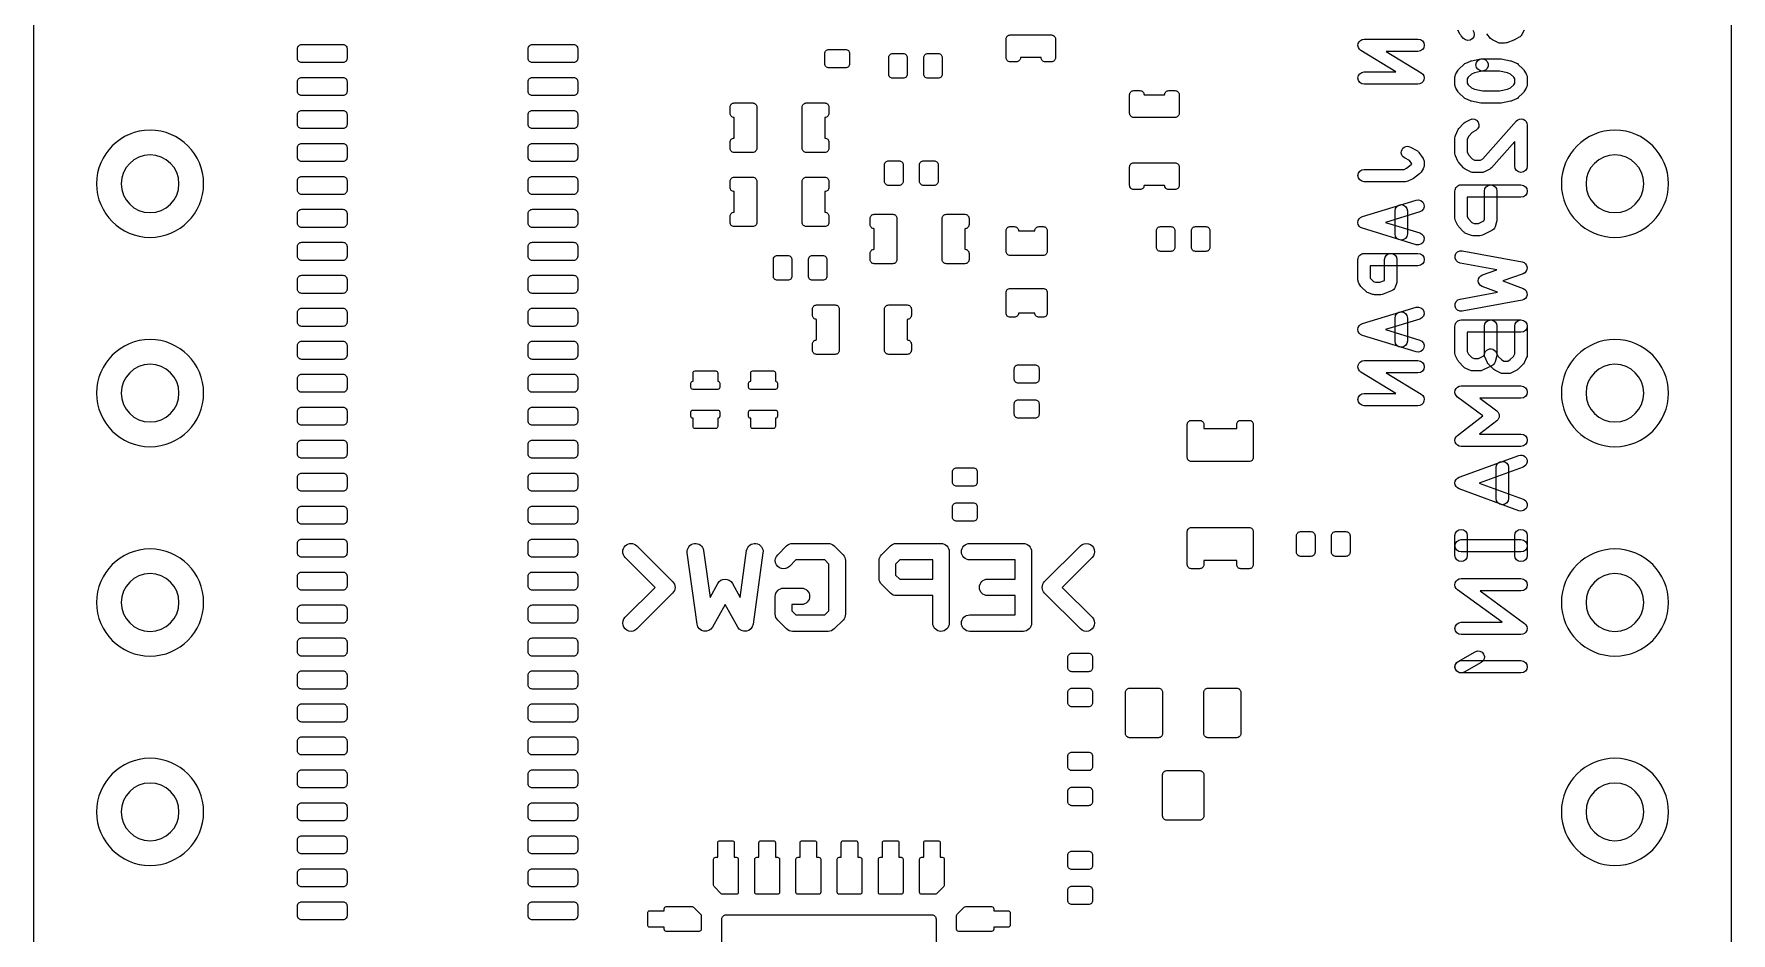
# Model space of a CAD drawing. Extents: x 0 to 20.6, y 0 to 50.
# Drawn here: x 0 to 20.6, y 11.23 to 22.14 of the extents above; entities that cross this region are included whole.
import ezdxf

# ---------------------------------------------------------------- set-up
doc = ezdxf.new("R2010")
doc.units = 0
for name, color, linetype in [('HOLE_1_6', 7, 'CONTINUOUS'), ('NC_Resist-B', 111, 'CONTINUOUS'), ('NC_Symbol-B', 140, 'CONTINUOUS'), ('OUTLINE', 7, 'CONTINUOUS')]:
    doc.layers.add(name, color=color, linetype=linetype)

msp = doc.modelspace()

# ---------------------------------------------------------------- linework, layer by layer
at = {"layer": 'HOLE_1_6'}
for points in [[(1.76, 20.32, 1), (1.06, 20.32, 1), (1.76, 20.32)], [(19.54, 20.32, 1), (18.84, 20.32, 1), (19.54, 20.32)], [(1.76, 17.78, 1), (1.06, 17.78, 1), (1.76, 17.78)], [(19.54, 17.78, 1), (18.84, 17.78, 1), (19.54, 17.78)], [(1.76, 15.24, 1), (1.06, 15.24, 1), (1.76, 15.24)], [(19.54, 15.24, 1), (18.84, 15.24, 1), (19.54, 15.24)], [(1.76, 12.7, 1), (1.06, 12.7, 1), (1.76, 12.7)], [(19.54, 12.7, 1), (18.84, 12.7, 1), (19.54, 12.7)]]:
    msp.add_lwpolyline(points, format="xyb", close=True, dxfattribs=at)
at = {"layer": 'NC_Resist-B'}
for points in [[(12.275, 21.8, -0.414214), (12.225, 21.85), (12.225, 21.85), (11.975, 21.85), (11.975, 21.85, -0.414214), (11.925, 21.8), (11.85, 21.8, -0.414214), (11.8, 21.85), (11.8, 22.075, -0.414214), (11.85, 22.125), (12.35, 22.125, -0.414214), (12.4, 22.075), (12.4, 21.85, -0.414214), (12.35, 21.8)], [(3.75, 22.01, -0.414214), (3.8, 21.96), (3.8, 21.84, -0.414214), (3.75, 21.79), (3.25, 21.79, -0.414214), (3.2, 21.84), (3.2, 21.96, -0.414214), (3.25, 22.01)], [(6.55, 22.01, -0.414214), (6.6, 21.96), (6.6, 21.84, -0.414214), (6.55, 21.79), (6.05, 21.79, -0.414214), (6, 21.84), (6, 21.96, -0.414214), (6.05, 22.01)], [(9.85, 21.95, -0.414214), (9.9, 21.9), (9.9, 21.775, -0.414214), (9.85, 21.725), (9.65, 21.725, -0.414214), (9.6, 21.775), (9.6, 21.9, -0.414214), (9.65, 21.95)], [(10.6, 21.65, -0.414214), (10.55, 21.6), (10.425, 21.6, -0.414214), (10.375, 21.65), (10.375, 21.85, -0.414214), (10.425, 21.9), (10.55, 21.9, -0.414214), (10.6, 21.85)], [(10.8, 21.85, -0.414214), (10.85, 21.9), (10.975, 21.9, -0.414214), (11.025, 21.85), (11.025, 21.65, -0.414214), (10.975, 21.6), (10.85, 21.6, -0.414214), (10.8, 21.65)], [(3.75, 21.61, -0.414214), (3.8, 21.56), (3.8, 21.44, -0.414214), (3.75, 21.39), (3.25, 21.39, -0.414214), (3.2, 21.44), (3.2, 21.56, -0.414214), (3.25, 21.61)], [(6.55, 21.61, -0.414214), (6.6, 21.56), (6.6, 21.44, -0.414214), (6.55, 21.39), (6.05, 21.39, -0.414214), (6, 21.44), (6, 21.56, -0.414214), (6.05, 21.61)], [(13.425, 21.45, -0.414214), (13.475, 21.4), (13.475, 21.4), (13.725, 21.4), (13.725, 21.4, -0.414214), (13.775, 21.45), (13.85, 21.45, -0.414214), (13.9, 21.4), (13.9, 21.175, -0.414214), (13.85, 21.125), (13.35, 21.125, -0.414214), (13.3, 21.175), (13.3, 21.4, -0.414214), (13.35, 21.45)], [(8.45, 20.825, -0.414214), (8.5, 20.875), (8.5, 20.875), (8.5, 21.125), (8.5, 21.125, -0.414214), (8.45, 21.175), (8.45, 21.25, -0.414214), (8.5, 21.3), (8.725, 21.3, -0.414214), (8.775, 21.25), (8.775, 20.75, -0.414214), (8.725, 20.7), (8.5, 20.7, -0.414214), (8.45, 20.75)], [(9.65, 21.175, -0.414214), (9.6, 21.125), (9.6, 21.125), (9.6, 20.875), (9.6, 20.875, -0.414214), (9.65, 20.825), (9.65, 20.75, -0.414214), (9.6, 20.7), (9.375, 20.7, -0.414214), (9.325, 20.75), (9.325, 21.25, -0.414214), (9.375, 21.3), (9.6, 21.3, -0.414214), (9.65, 21.25)], [(3.75, 21.21, -0.414214), (3.8, 21.16), (3.8, 21.04, -0.414214), (3.75, 20.99), (3.25, 20.99, -0.414214), (3.2, 21.04), (3.2, 21.16, -0.414214), (3.25, 21.21)], [(6.55, 21.21, -0.414214), (6.6, 21.16), (6.6, 21.04, -0.414214), (6.55, 20.99), (6.05, 20.99, -0.414214), (6, 21.04), (6, 21.16, -0.414214), (6.05, 21.21)], [(1.41, 19.67, 1), (1.41, 20.97, 1), (1.41, 19.67)], [(3.75, 20.81, -0.414214), (3.8, 20.76), (3.8, 20.64, -0.414214), (3.75, 20.59), (3.25, 20.59, -0.414214), (3.2, 20.64), (3.2, 20.76, -0.414214), (3.25, 20.81)], [(6.55, 20.81, -0.414214), (6.6, 20.76), (6.6, 20.64, -0.414214), (6.55, 20.59), (6.05, 20.59, -0.414214), (6, 20.64), (6, 20.76, -0.414214), (6.05, 20.81)], [(19.19, 19.67, 1), (19.19, 20.97, 1), (19.19, 19.67)], [(3.75, 20.41, -0.414214), (3.8, 20.36), (3.8, 20.24, -0.414214), (3.75, 20.19), (3.25, 20.19, -0.414214), (3.2, 20.24), (3.2, 20.36, -0.414214), (3.25, 20.41)], [(6.55, 20.41, -0.414214), (6.6, 20.36), (6.6, 20.24, -0.414214), (6.55, 20.19), (6.05, 20.19, -0.414214), (6, 20.24), (6, 20.36, -0.414214), (6.05, 20.41)], [(8.45, 19.925, -0.414214), (8.5, 19.975), (8.5, 19.975), (8.5, 20.225), (8.5, 20.225, -0.414214), (8.45, 20.275), (8.45, 20.35, -0.414214), (8.5, 20.4), (8.725, 20.4, -0.414214), (8.775, 20.35), (8.775, 19.85, -0.414214), (8.725, 19.8), (8.5, 19.8, -0.414214), (8.45, 19.85)], [(9.65, 20.275, -0.414214), (9.6, 20.225), (9.6, 20.225), (9.6, 19.975), (9.6, 19.975, -0.414214), (9.65, 19.925), (9.65, 19.85, -0.414214), (9.6, 19.8), (9.375, 19.8, -0.414214), (9.325, 19.85), (9.325, 20.35, -0.414214), (9.375, 20.4), (9.6, 20.4, -0.414214), (9.65, 20.35)], [(10.55, 20.35, -0.414214), (10.5, 20.3), (10.375, 20.3, -0.414214), (10.325, 20.35), (10.325, 20.55, -0.414214), (10.375, 20.6), (10.5, 20.6, -0.414214), (10.55, 20.55)], [(10.75, 20.55, -0.414214), (10.8, 20.6), (10.925, 20.6, -0.414214), (10.975, 20.55), (10.975, 20.35, -0.414214), (10.925, 20.3), (10.8, 20.3, -0.414214), (10.75, 20.35)], [(13.775, 20.25, -0.414214), (13.725, 20.3), (13.725, 20.3), (13.475, 20.3), (13.475, 20.3, -0.414214), (13.425, 20.25), (13.35, 20.25, -0.414214), (13.3, 20.3), (13.3, 20.525, -0.414214), (13.35, 20.575), (13.85, 20.575, -0.414214), (13.9, 20.525), (13.9, 20.3, -0.414214), (13.85, 20.25)], [(3.75, 20.01, -0.414214), (3.8, 19.96), (3.8, 19.84, -0.414214), (3.75, 19.79), (3.25, 19.79, -0.414214), (3.2, 19.84), (3.2, 19.96, -0.414214), (3.25, 20.01)], [(6.55, 20.01, -0.414214), (6.6, 19.96), (6.6, 19.84, -0.414214), (6.55, 19.79), (6.05, 19.79, -0.414214), (6, 19.84), (6, 19.96, -0.414214), (6.05, 20.01)], [(10.15, 19.475, -0.414214), (10.2, 19.525), (10.2, 19.525), (10.2, 19.775), (10.2, 19.775, -0.414214), (10.15, 19.825), (10.15, 19.9, -0.414214), (10.2, 19.95), (10.425, 19.95, -0.414214), (10.475, 19.9), (10.475, 19.4, -0.414214), (10.425, 19.35), (10.2, 19.35, -0.414214), (10.15, 19.4)], [(11.35, 19.825, -0.414214), (11.3, 19.775), (11.3, 19.775), (11.3, 19.525), (11.3, 19.525, -0.414214), (11.35, 19.475), (11.35, 19.4, -0.414214), (11.3, 19.35), (11.075, 19.35, -0.414214), (11.025, 19.4), (11.025, 19.9, -0.414214), (11.075, 19.95), (11.3, 19.95, -0.414214), (11.35, 19.9)], [(11.9, 19.8, -0.414214), (11.95, 19.75), (11.95, 19.75), (12.15, 19.75), (12.15, 19.75, -0.414214), (12.2, 19.8), (12.25, 19.8, -0.414214), (12.3, 19.75), (12.3, 19.5, -0.414214), (12.25, 19.45), (11.85, 19.45, -0.414214), (11.8, 19.5), (11.8, 19.75, -0.414214), (11.85, 19.8)], [(13.85, 19.55, -0.414214), (13.8, 19.5), (13.675, 19.5, -0.414214), (13.625, 19.55), (13.625, 19.75, -0.414214), (13.675, 19.8), (13.8, 19.8, -0.414214), (13.85, 19.75)], [(14.05, 19.75, -0.414214), (14.1, 19.8), (14.225, 19.8, -0.414214), (14.275, 19.75), (14.275, 19.55, -0.414214), (14.225, 19.5), (14.1, 19.5, -0.414214), (14.05, 19.55)], [(3.75, 19.61, -0.414214), (3.8, 19.56), (3.8, 19.44, -0.414214), (3.75, 19.39), (3.25, 19.39, -0.414214), (3.2, 19.44), (3.2, 19.56, -0.414214), (3.25, 19.61)], [(6.55, 19.61, -0.414214), (6.6, 19.56), (6.6, 19.44, -0.414214), (6.55, 19.39), (6.05, 19.39, -0.414214), (6, 19.44), (6, 19.56, -0.414214), (6.05, 19.61)], [(9.2, 19.2, -0.414214), (9.15, 19.15), (9.025, 19.15, -0.414214), (8.975, 19.2), (8.975, 19.4, -0.414214), (9.025, 19.45), (9.15, 19.45, -0.414214), (9.2, 19.4)], [(9.4, 19.4, -0.414214), (9.45, 19.45), (9.575, 19.45, -0.414214), (9.625, 19.4), (9.625, 19.2, -0.414214), (9.575, 19.15), (9.45, 19.15, -0.414214), (9.4, 19.2)], [(3.75, 19.21, -0.414214), (3.8, 19.16), (3.8, 19.04, -0.414214), (3.75, 18.99), (3.25, 18.99, -0.414214), (3.2, 19.04), (3.2, 19.16, -0.414214), (3.25, 19.21)], [(6.55, 19.21, -0.414214), (6.6, 19.16), (6.6, 19.04, -0.414214), (6.55, 18.99), (6.05, 18.99, -0.414214), (6, 19.04), (6, 19.16, -0.414214), (6.05, 19.21)], [(12.2, 18.7, -0.414214), (12.15, 18.75), (12.15, 18.75), (11.95, 18.75), (11.95, 18.75, -0.414214), (11.9, 18.7), (11.85, 18.7, -0.414214), (11.8, 18.75), (11.8, 19, -0.414214), (11.85, 19.05), (12.25, 19.05, -0.414214), (12.3, 19), (12.3, 18.75, -0.414214), (12.25, 18.7)], [(3.75, 18.81, -0.414214), (3.8, 18.76), (3.8, 18.64, -0.414214), (3.75, 18.59), (3.25, 18.59, -0.414214), (3.2, 18.64), (3.2, 18.76, -0.414214), (3.25, 18.81)], [(6.55, 18.81, -0.414214), (6.6, 18.76), (6.6, 18.64, -0.414214), (6.55, 18.59), (6.05, 18.59, -0.414214), (6, 18.64), (6, 18.76, -0.414214), (6.05, 18.81)], [(9.45, 18.375, -0.414214), (9.5, 18.425), (9.5, 18.425), (9.5, 18.675), (9.5, 18.675, -0.414214), (9.45, 18.725), (9.45, 18.8, -0.414214), (9.5, 18.85), (9.725, 18.85, -0.414214), (9.775, 18.8), (9.775, 18.3, -0.414214), (9.725, 18.25), (9.5, 18.25, -0.414214), (9.45, 18.3)], [(10.65, 18.725, -0.414214), (10.6, 18.675), (10.6, 18.675), (10.6, 18.425), (10.6, 18.425, -0.414214), (10.65, 18.375), (10.65, 18.3, -0.414214), (10.6, 18.25), (10.375, 18.25, -0.414214), (10.325, 18.3), (10.325, 18.8, -0.414214), (10.375, 18.85), (10.6, 18.85, -0.414214), (10.65, 18.8)], [(1.41, 17.13, 1), (1.41, 18.43, 1), (1.41, 17.13)], [(3.75, 18.41, -0.414214), (3.8, 18.36), (3.8, 18.24, -0.414214), (3.75, 18.19), (3.25, 18.19, -0.414214), (3.2, 18.24), (3.2, 18.36, -0.414214), (3.25, 18.41)], [(6.55, 18.41, -0.414214), (6.6, 18.36), (6.6, 18.24, -0.414214), (6.55, 18.19), (6.05, 18.19, -0.414214), (6, 18.24), (6, 18.36, -0.414214), (6.05, 18.41)], [(19.19, 17.13, 1), (19.19, 18.43, 1), (19.19, 17.13)], [(3.75, 18.01, -0.414214), (3.8, 17.96), (3.8, 17.84, -0.414214), (3.75, 17.79), (3.25, 17.79, -0.414214), (3.2, 17.84), (3.2, 17.96, -0.414214), (3.25, 18.01)], [(6.55, 18.01, -0.414214), (6.6, 17.96), (6.6, 17.84, -0.414214), (6.55, 17.79), (6.05, 17.79, -0.414214), (6, 17.84), (6, 17.96, -0.414214), (6.05, 18.01)], [(8, 18.025, -0.414214), (8.025, 18.05), (8.275, 18.05, -0.414214), (8.3, 18.025), (8.3, 17.925), (8.3, 17.925, -0.414214), (8.325, 17.9), (8.325, 17.85, -0.414214), (8.3, 17.825), (8, 17.825, -0.414214), (7.975, 17.85), (7.975, 17.9, -0.414214), (8, 17.925)], [(8.7, 18.025, -0.414214), (8.725, 18.05), (8.975, 18.05, -0.414214), (9, 18.025), (9, 17.925), (9, 17.925, -0.414214), (9.025, 17.9), (9.025, 17.85, -0.414214), (9, 17.825), (8.7, 17.825, -0.414214), (8.675, 17.85), (8.675, 17.9, -0.414214), (8.7, 17.925)], [(11.95, 17.9, -0.414214), (11.9, 17.95), (11.9, 18.075, -0.414214), (11.95, 18.125), (12.15, 18.125, -0.414214), (12.2, 18.075), (12.2, 17.95, -0.414214), (12.15, 17.9)], [(3.75, 17.61, -0.414214), (3.8, 17.56), (3.8, 17.44, -0.414214), (3.75, 17.39), (3.25, 17.39, -0.414214), (3.2, 17.44), (3.2, 17.56, -0.414214), (3.25, 17.61)], [(6.55, 17.61, -0.414214), (6.6, 17.56), (6.6, 17.44, -0.414214), (6.55, 17.39), (6.05, 17.39, -0.414214), (6, 17.44), (6, 17.56, -0.414214), (6.05, 17.61)], [(8.3, 17.375, -0.414214), (8.275, 17.35), (8.025, 17.35, -0.414214), (8, 17.375), (8, 17.475), (8, 17.475, -0.414214), (7.975, 17.5), (7.975, 17.55, -0.414214), (8, 17.575), (8.3, 17.575, -0.414214), (8.325, 17.55), (8.325, 17.5, -0.414214), (8.3, 17.475)], [(9, 17.375, -0.414214), (8.975, 17.35), (8.725, 17.35, -0.414214), (8.7, 17.375), (8.7, 17.475), (8.7, 17.475, -0.414214), (8.675, 17.5), (8.675, 17.55, -0.414214), (8.7, 17.575), (9, 17.575, -0.414214), (9.025, 17.55), (9.025, 17.5, -0.414214), (9, 17.475)], [(12.15, 17.7, -0.414214), (12.2, 17.65), (12.2, 17.525, -0.414214), (12.15, 17.475), (11.95, 17.475, -0.414214), (11.9, 17.525), (11.9, 17.65, -0.414214), (11.95, 17.7)], [(14.05, 16.95, -0.414214), (14, 17), (14, 17.4, -0.414214), (14.05, 17.45), (14.15, 17.45, -0.414214), (14.2, 17.4), (14.2, 17.35), (14.6, 17.35), (14.6, 17.4, -0.414214), (14.65, 17.45), (14.75, 17.45, -0.414214), (14.8, 17.4), (14.8, 17, -0.414214), (14.75, 16.95)], [(3.75, 17.21, -0.414214), (3.8, 17.16), (3.8, 17.04, -0.414214), (3.75, 16.99), (3.25, 16.99, -0.414214), (3.2, 17.04), (3.2, 17.16, -0.414214), (3.25, 17.21)], [(6.55, 17.21, -0.414214), (6.6, 17.16), (6.6, 17.04, -0.414214), (6.55, 16.99), (6.05, 16.99, -0.414214), (6, 17.04), (6, 17.16, -0.414214), (6.05, 17.21)], [(3.75, 16.81, -0.414214), (3.8, 16.76), (3.8, 16.64, -0.414214), (3.75, 16.59), (3.25, 16.59, -0.414214), (3.2, 16.64), (3.2, 16.76, -0.414214), (3.25, 16.81)], [(6.55, 16.81, -0.414214), (6.6, 16.76), (6.6, 16.64, -0.414214), (6.55, 16.59), (6.05, 16.59, -0.414214), (6, 16.64), (6, 16.76, -0.414214), (6.05, 16.81)], [(11.2, 16.65, -0.414214), (11.15, 16.7), (11.15, 16.825, -0.414214), (11.2, 16.875), (11.4, 16.875, -0.414214), (11.45, 16.825), (11.45, 16.7, -0.414214), (11.4, 16.65)], [(3.75, 16.41, -0.414214), (3.8, 16.36), (3.8, 16.24, -0.414214), (3.75, 16.19), (3.25, 16.19, -0.414214), (3.2, 16.24), (3.2, 16.36, -0.414214), (3.25, 16.41)], [(6.55, 16.41, -0.414214), (6.6, 16.36), (6.6, 16.24, -0.414214), (6.55, 16.19), (6.05, 16.19, -0.414214), (6, 16.24), (6, 16.36, -0.414214), (6.05, 16.41)], [(11.4, 16.45, -0.414214), (11.45, 16.4), (11.45, 16.275, -0.414214), (11.4, 16.225), (11.2, 16.225, -0.414214), (11.15, 16.275), (11.15, 16.4, -0.414214), (11.2, 16.45)], [(14.75, 16.15, -0.414214), (14.8, 16.1), (14.8, 15.7, -0.414214), (14.75, 15.65), (14.65, 15.65, -0.414214), (14.6, 15.7), (14.6, 15.75), (14.2, 15.75), (14.2, 15.7, -0.414214), (14.15, 15.65), (14.05, 15.65, -0.414214), (14, 15.7), (14, 16.1, -0.414214), (14.05, 16.15)], [(15.55, 15.85, -0.414214), (15.5, 15.8), (15.375, 15.8, -0.414214), (15.325, 15.85), (15.325, 16.05, -0.414214), (15.375, 16.1), (15.5, 16.1, -0.414214), (15.55, 16.05)], [(15.75, 16.05, -0.414214), (15.8, 16.1), (15.925, 16.1, -0.414214), (15.975, 16.05), (15.975, 15.85, -0.414214), (15.925, 15.8), (15.8, 15.8, -0.414214), (15.75, 15.85)], [(1.41, 14.59, 1), (1.41, 15.89, 1), (1.41, 14.59)], [(3.75, 16.01, -0.414214), (3.8, 15.96), (3.8, 15.84, -0.414214), (3.75, 15.79), (3.25, 15.79, -0.414214), (3.2, 15.84), (3.2, 15.96, -0.414214), (3.25, 16.01)], [(6.55, 16.01, -0.414214), (6.6, 15.96), (6.6, 15.84, -0.414214), (6.55, 15.79), (6.05, 15.79, -0.414214), (6, 15.84), (6, 15.96, -0.414214), (6.05, 16.01)], [(19.19, 14.59, 1), (19.19, 15.89, 1), (19.19, 14.59)], [(3.75, 15.61, -0.414214), (3.8, 15.56), (3.8, 15.44, -0.414214), (3.75, 15.39), (3.25, 15.39, -0.414214), (3.2, 15.44), (3.2, 15.56, -0.414214), (3.25, 15.61)], [(6.55, 15.61, -0.414214), (6.6, 15.56), (6.6, 15.44, -0.414214), (6.55, 15.39), (6.05, 15.39, -0.414214), (6, 15.44), (6, 15.56, -0.414214), (6.05, 15.61)], [(3.75, 15.21, -0.414214), (3.8, 15.16), (3.8, 15.04, -0.414214), (3.75, 14.99), (3.25, 14.99, -0.414214), (3.2, 15.04), (3.2, 15.16, -0.414214), (3.25, 15.21)], [(6.55, 15.21, -0.414214), (6.6, 15.16), (6.6, 15.04, -0.414214), (6.55, 14.99), (6.05, 14.99, -0.414214), (6, 15.04), (6, 15.16, -0.414214), (6.05, 15.21)], [(3.75, 14.81, -0.414214), (3.8, 14.76), (3.8, 14.64, -0.414214), (3.75, 14.59), (3.25, 14.59, -0.414214), (3.2, 14.64), (3.2, 14.76, -0.414214), (3.25, 14.81)], [(6.55, 14.81, -0.414214), (6.6, 14.76), (6.6, 14.64, -0.414214), (6.55, 14.59), (6.05, 14.59, -0.414214), (6, 14.64), (6, 14.76, -0.414214), (6.05, 14.81)], [(12.6, 14.4, -0.414214), (12.55, 14.45), (12.55, 14.575, -0.414214), (12.6, 14.625), (12.8, 14.625, -0.414214), (12.85, 14.575), (12.85, 14.45, -0.414214), (12.8, 14.4)], [(3.75, 14.41, -0.414214), (3.8, 14.36), (3.8, 14.24, -0.414214), (3.75, 14.19), (3.25, 14.19, -0.414214), (3.2, 14.24), (3.2, 14.36, -0.414214), (3.25, 14.41)], [(6.55, 14.41, -0.414214), (6.6, 14.36), (6.6, 14.24, -0.414214), (6.55, 14.19), (6.05, 14.19, -0.414214), (6, 14.24), (6, 14.36, -0.414214), (6.05, 14.41)], [(3.75, 14.01, -0.414214), (3.8, 13.96), (3.8, 13.84, -0.414214), (3.75, 13.79), (3.25, 13.79, -0.414214), (3.2, 13.84), (3.2, 13.96, -0.414214), (3.25, 14.01)], [(6.55, 14.01, -0.414214), (6.6, 13.96), (6.6, 13.84, -0.414214), (6.55, 13.79), (6.05, 13.79, -0.414214), (6, 13.84), (6, 13.96, -0.414214), (6.05, 14.01)], [(12.8, 14.2, -0.414214), (12.85, 14.15), (12.85, 14.025, -0.414214), (12.8, 13.975), (12.6, 13.975, -0.414214), (12.55, 14.025), (12.55, 14.15, -0.414214), (12.6, 14.2)], [(13.25, 14.15, -0.414214), (13.3, 14.2), (13.65, 14.2, -0.414214), (13.7, 14.15), (13.7, 13.65, -0.414214), (13.65, 13.6), (13.3, 13.6, -0.414214), (13.25, 13.65)], [(14.65, 13.65, -0.414214), (14.6, 13.6), (14.25, 13.6, -0.414214), (14.2, 13.65), (14.2, 14.15, -0.414214), (14.25, 14.2), (14.6, 14.2, -0.414214), (14.65, 14.15)], [(3.75, 13.61, -0.414214), (3.8, 13.56), (3.8, 13.44, -0.414214), (3.75, 13.39), (3.25, 13.39, -0.414214), (3.2, 13.44), (3.2, 13.56, -0.414214), (3.25, 13.61)], [(6.55, 13.61, -0.414214), (6.6, 13.56), (6.6, 13.44, -0.414214), (6.55, 13.39), (6.05, 13.39, -0.414214), (6, 13.44), (6, 13.56, -0.414214), (6.05, 13.61)], [(12.6, 13.2, -0.414214), (12.55, 13.25), (12.55, 13.375, -0.414214), (12.6, 13.425), (12.8, 13.425, -0.414214), (12.85, 13.375), (12.85, 13.25, -0.414214), (12.8, 13.2)], [(1.41, 12.05, 1), (1.41, 13.35, 1), (1.41, 12.05)], [(3.75, 13.21, -0.414214), (3.8, 13.16), (3.8, 13.04, -0.414214), (3.75, 12.99), (3.25, 12.99, -0.414214), (3.2, 13.04), (3.2, 13.16, -0.414214), (3.25, 13.21)], [(6.55, 13.21, -0.414214), (6.6, 13.16), (6.6, 13.04, -0.414214), (6.55, 12.99), (6.05, 12.99, -0.414214), (6, 13.04), (6, 13.16, -0.414214), (6.05, 13.21)], [(14.2, 12.65, -0.414214), (14.15, 12.6), (13.75, 12.6, -0.414214), (13.7, 12.65), (13.7, 13.15, -0.414214), (13.75, 13.2), (14.15, 13.2, -0.414214), (14.2, 13.15)], [(19.19, 12.05, 1), (19.19, 13.35, 1), (19.19, 12.05)], [(12.8, 13, -0.414214), (12.85, 12.95), (12.85, 12.825, -0.414214), (12.8, 12.775), (12.6, 12.775, -0.414214), (12.55, 12.825), (12.55, 12.95, -0.414214), (12.6, 13)], [(3.75, 12.81, -0.414214), (3.8, 12.76), (3.8, 12.64, -0.414214), (3.75, 12.59), (3.25, 12.59, -0.414214), (3.2, 12.64), (3.2, 12.76, -0.414214), (3.25, 12.81)], [(6.55, 12.81, -0.414214), (6.6, 12.76), (6.6, 12.64, -0.414214), (6.55, 12.59), (6.05, 12.59, -0.414214), (6, 12.64), (6, 12.76, -0.414214), (6.05, 12.81)], [(3.75, 12.41, -0.414214), (3.8, 12.36), (3.8, 12.24, -0.414214), (3.75, 12.19), (3.25, 12.19, -0.414214), (3.2, 12.24), (3.2, 12.36, -0.414214), (3.25, 12.41)], [(6.55, 12.41, -0.414214), (6.6, 12.36), (6.6, 12.24, -0.414214), (6.55, 12.19), (6.05, 12.19, -0.414214), (6, 12.24), (6, 12.36, -0.414214), (6.05, 12.41)], [(8.25732, 11.79268, -0.198927), (8.25, 11.81036), (8.25, 12.125, -0.414214), (8.275, 12.15), (8.3, 12.15), (8.3, 12.325, -0.414214), (8.325, 12.35), (8.475, 12.35, -0.414214), (8.5, 12.325), (8.5, 12.15), (8.525, 12.15, -0.414214), (8.55, 12.125), (8.55, 11.725, -0.414214), (8.525, 11.7), (8.36036, 11.7, -0.198927), (8.34268, 11.70732)], [(8.75, 12.125, -0.414214), (8.775, 12.15), (8.8, 12.15), (8.8, 12.325, -0.414214), (8.825, 12.35), (8.975, 12.35, -0.414214), (9, 12.325), (9, 12.15), (9.025, 12.15, -0.414214), (9.05, 12.125), (9.05, 11.725, -0.414214), (9.025, 11.7), (8.775, 11.7, -0.414214), (8.75, 11.725)], [(9.25, 12.125, -0.414214), (9.275, 12.15), (9.3, 12.15), (9.3, 12.325, -0.414214), (9.325, 12.35), (9.475, 12.35, -0.414214), (9.5, 12.325), (9.5, 12.15), (9.525, 12.15, -0.414214), (9.55, 12.125), (9.55, 11.725, -0.414214), (9.525, 11.7), (9.275, 11.7, -0.414214), (9.25, 11.725)], [(9.75, 12.125, -0.414214), (9.775, 12.15), (9.8, 12.15), (9.8, 12.325, -0.414214), (9.825, 12.35), (9.975, 12.35, -0.414214), (10, 12.325), (10, 12.15), (10.025, 12.15, -0.414214), (10.05, 12.125), (10.05, 11.725, -0.414214), (10.025, 11.7), (9.775, 11.7, -0.414214), (9.75, 11.725)], [(10.25, 12.125, -0.414214), (10.275, 12.15), (10.3, 12.15), (10.3, 12.325, -0.414214), (10.325, 12.35), (10.475, 12.35, -0.414214), (10.5, 12.325), (10.5, 12.15), (10.525, 12.15, -0.414214), (10.55, 12.125), (10.55, 11.725, -0.414214), (10.525, 11.7), (10.275, 11.7, -0.414214), (10.25, 11.725)], [(10.775, 11.7, -0.414214), (10.75, 11.725), (10.75, 12.125, -0.414214), (10.775, 12.15), (10.8, 12.15), (10.8, 12.325, -0.414214), (10.825, 12.35), (10.975, 12.35, -0.414214), (11, 12.325), (11, 12.15), (11.025, 12.15, -0.414214), (11.05, 12.125), (11.05, 11.81036, -0.198927), (11.04268, 11.79268), (10.95732, 11.70732, -0.198927), (10.93964, 11.7)], [(12.6, 12, -0.414214), (12.55, 12.05), (12.55, 12.175, -0.414214), (12.6, 12.225), (12.8, 12.225, -0.414214), (12.85, 12.175), (12.85, 12.05, -0.414214), (12.8, 12)], [(3.75, 12.01, -0.414214), (3.8, 11.96), (3.8, 11.84, -0.414214), (3.75, 11.79), (3.25, 11.79, -0.414214), (3.2, 11.84), (3.2, 11.96, -0.414214), (3.25, 12.01)], [(6.55, 12.01, -0.414214), (6.6, 11.96), (6.6, 11.84, -0.414214), (6.55, 11.79), (6.05, 11.79, -0.414214), (6, 11.84), (6, 11.96, -0.414214), (6.05, 12.01)], [(12.8, 11.8, -0.414214), (12.85, 11.75), (12.85, 11.625, -0.414214), (12.8, 11.575), (12.6, 11.575, -0.414214), (12.55, 11.625), (12.55, 11.75, -0.414214), (12.6, 11.8)], [(3.75, 11.61, -0.414214), (3.8, 11.56), (3.8, 11.44, -0.414214), (3.75, 11.39), (3.25, 11.39, -0.414214), (3.2, 11.44), (3.2, 11.56, -0.414214), (3.25, 11.61)], [(6.55, 11.61, -0.414214), (6.6, 11.56), (6.6, 11.44, -0.414214), (6.55, 11.39), (6.05, 11.39, -0.414214), (6, 11.44), (6, 11.56, -0.414214), (6.05, 11.61)], [(8.1, 11.275, -0.414214), (8.075, 11.25), (7.675, 11.25, -0.414214), (7.65, 11.275), (7.65, 11.3), (7.475, 11.3, -0.414214), (7.45, 11.325), (7.45, 11.475, -0.414214), (7.475, 11.5), (7.65, 11.5), (7.65, 11.525, -0.414214), (7.675, 11.55), (7.98964, 11.55, -0.198927), (8.00732, 11.54268), (8.09268, 11.45732, -0.198927), (8.1, 11.43964)], [(11.29268, 11.54268, -0.198927), (11.31036, 11.55), (11.625, 11.55, -0.414214), (11.65, 11.525), (11.65, 11.5), (11.825, 11.5, -0.414214), (11.85, 11.475), (11.85, 11.325, -0.414214), (11.825, 11.3), (11.65, 11.3), (11.65, 11.275, -0.414214), (11.625, 11.25), (11.225, 11.25, -0.414214), (11.2, 11.275), (11.2, 11.43964, -0.198927), (11.20732, 11.45732)], [(8.35, 11.4, -0.414214), (8.4, 11.45), (10.9, 11.45, -0.414214), (10.95, 11.4), (10.95, 8.9, -0.414214), (10.9, 8.85), (8.4, 8.85, -0.414214), (8.35, 8.9)]]:
    msp.add_lwpolyline(points, format="xyb", close=True, dxfattribs=at)
at = {"layer": 'NC_Symbol-B'}
for points in [[(16.8, 22.07499, -1), (16.8, 21.92499), (16.414, 21.92499), (16.83896, 21.66668, -0.758438), (16.8, 21.52759), (16.14623, 21.52759, -1), (16.14623, 21.67759), (16.53223, 21.67759), (16.10727, 21.9359, -0.758438), (16.14623, 22.07499)], [(17.5783, 21.68668, -1), (17.5783, 21.83668), (17.79528, 21.83668, -0.050962), (17.81045, 21.83513), (17.92366, 21.81175, -0.047003), (17.93711, 21.80762), (17.99371, 21.78425, -0.094093), (18.01713, 21.76894), (18.07374, 21.71439, -0.064997), (18.08586, 21.69922), (18.11416, 21.65247, -0.136935), (18.125, 21.61363), (18.125, 21.52012, -0.136935), (18.11416, 21.48128), (18.08586, 21.43453, -0.064997), (18.07374, 21.41936), (18.01713, 21.36481, -0.094093), (17.99371, 21.3495), (17.93711, 21.32613, -0.047003), (17.92366, 21.322), (17.81045, 21.29862, -0.050962), (17.79528, 21.29707), (17.5783, 21.29707, -0.050962), (17.56313, 21.29862), (17.44992, 21.322, -0.047003), (17.43647, 21.32613), (17.37987, 21.3495, -0.094141), (17.35644, 21.36482), (17.29984, 21.41937, -0.064902), (17.28774, 21.43452), (17.25943, 21.48127, -0.136978), (17.24858, 21.52012), (17.24858, 21.61363, -0.136978), (17.25943, 21.65248), (17.28774, 21.69923, -0.064902), (17.29984, 21.71438), (17.35644, 21.76893, -0.094141), (17.37987, 21.78425), (17.43647, 21.80762, -0.047003), (17.44992, 21.81175), (17.56313, 21.83513, -1), (17.59347, 21.68823), (17.48718, 21.66628), (17.45028, 21.65104), (17.41098, 21.61316), (17.39858, 21.59269), (17.39858, 21.54106), (17.41098, 21.52059), (17.45028, 21.48271), (17.48718, 21.46747), (17.58596, 21.44707), (17.78762, 21.44707), (17.8864, 21.46747), (17.9233, 21.48271), (17.96261, 21.52058), (17.975, 21.54105), (17.975, 21.5927), (17.96261, 21.61317), (17.9233, 21.65104), (17.8864, 21.66628), (17.78762, 21.68668)], [(17.42891, 21.09751, -1), (17.50127, 20.96611), (17.45562, 20.94097), (17.41532, 20.89659), (17.39858, 20.85974), (17.39858, 20.70518), (17.41532, 20.66833), (17.45562, 20.62395), (17.48438, 20.60811), (17.55902, 20.60811), (17.58741, 20.62374), (17.99391, 21.0816, -0.689898), (18.125, 21.03181), (18.125, 20.53311, -1), (17.975, 20.53311), (17.975, 20.83437), (17.691, 20.51449, -0.085602), (17.67108, 20.49858), (17.61447, 20.46741, -0.12648), (17.5783, 20.45811), (17.46509, 20.45811, -0.126514), (17.42891, 20.46741), (17.37231, 20.49858, -0.082769), (17.35296, 20.51387), (17.29636, 20.57621, -0.077842), (17.2836, 20.5956), (17.25529, 20.65793, -0.107003), (17.24858, 20.68895), (17.24858, 20.87597, -0.107003), (17.25529, 20.90699), (17.2836, 20.96932, -0.077842), (17.29636, 20.98871), (17.35296, 21.05105, -0.082769), (17.37231, 21.06634)], [(16.14623, 20.34447, -1), (16.14623, 20.49447), (16.63078, 20.49447), (16.65921, 20.50752), (16.7181, 20.55255), (16.725, 20.56364), (16.725, 20.56029), (16.69718, 20.60178), (16.63724, 20.63387, -1), (16.70804, 20.76611), (16.78446, 20.7252, -0.122744), (16.81135, 20.70085), (16.86229, 20.62488, -0.148757), (16.875, 20.58311), (16.875, 20.5422, -0.140123), (16.86367, 20.50256), (16.8382, 20.46165, -0.090524), (16.82009, 20.44171), (16.74367, 20.38327, -0.055675), (16.7294, 20.37469), (16.67846, 20.35131, -0.108008), (16.64717, 20.34447)], [(18.05, 20.30681, -1), (18.05, 20.15681), (17.39858, 20.15681), (17.39858, 19.92284), (17.41397, 19.89319), (17.45269, 19.85054), (17.47996, 19.83928), (17.53288, 19.83928), (17.60097, 19.87209), (17.60708, 19.89226), (17.60708, 20.23181, -1), (17.75708, 20.23181), (17.75708, 19.88116, -0.073621), (17.75386, 19.85943), (17.73499, 19.79709, -0.209984), (17.69576, 19.75125), (17.58255, 19.69671, -0.112704), (17.55, 19.68928), (17.46509, 19.68928, -0.098199), (17.43647, 19.69496), (17.37987, 19.71833, -0.110983), (17.35296, 19.73724), (17.29636, 19.79958, -0.064683), (17.28532, 19.81544), (17.25701, 19.86999, -0.12026), (17.24858, 19.90454), (17.24858, 20.23181, -0.414214), (17.32358, 20.30681)], [(16.77819, 20.12175, -1), (16.82181, 19.97823), (16.40414, 19.85129), (16.82181, 19.72435, -1), (16.77819, 19.58083), (16.12442, 19.77953, -0.741276), (16.12442, 19.92305)], [(16.52123, 19.99155, -1), (16.67123, 19.99155), (16.67123, 19.71103, -1), (16.52123, 19.71103)], [(16.8, 19.47499, -1), (16.8, 19.32499), (16.22123, 19.32499), (16.22123, 19.17598), (16.22996, 19.16196), (16.26184, 19.13271), (16.28613, 19.12434), (16.33551, 19.12434), (16.39284, 19.14736), (16.39387, 19.15021), (16.39387, 19.39999, -1), (16.54387, 19.39999), (16.54387, 19.13701, -0.087302), (16.53937, 19.11141), (16.52239, 19.06465, -0.213339), (16.47983, 19.02065), (16.37794, 18.97974, -0.095726), (16.35, 18.97434), (16.27358, 18.97434, -0.083104), (16.24916, 18.97843), (16.19822, 18.99597, -0.103069), (16.17193, 19.01162), (16.12099, 19.05837, -0.067967), (16.10803, 19.07399), (16.08256, 19.1149, -0.140123), (16.07123, 19.15454), (16.07123, 19.39999, -0.414214), (16.14623, 19.47499)], [(17.31012, 19.35803, -1), (17.33704, 19.50559), (18.06346, 19.37312, -0.769401), (18.07487, 19.22858), (17.82789, 19.14178), (18.07597, 19.05022, -0.763141), (18.06346, 18.90608), (17.33704, 18.77361, -1), (17.31012, 18.92117), (17.76676, 19.00445), (17.58063, 19.07314, -0.702697), (17.58173, 19.21426), (17.75827, 19.2763)], [(16.77819, 18.82175, -1), (16.82181, 18.67823), (16.40414, 18.55129), (16.82181, 18.42435, -1), (16.77819, 18.28083), (16.12442, 18.47953, -0.741276), (16.12442, 18.62305)], [(16.52123, 18.69155, -1), (16.67123, 18.69155), (16.67123, 18.41103, -1), (16.52123, 18.41103)], [(18.05, 18.66785, -1), (18.05, 18.51785), (17.39858, 18.51785), (17.39858, 18.28388), (17.41397, 18.25423), (17.45269, 18.21158), (17.47996, 18.20032), (17.53288, 18.20032), (17.60097, 18.23313), (17.60708, 18.2533), (17.60708, 18.59285, -1), (17.75708, 18.59285), (17.75708, 18.2422, -0.073621), (17.75386, 18.22047), (17.73499, 18.15813, -0.209984), (17.69576, 18.11229), (17.58255, 18.05775, -0.112704), (17.55, 18.05032), (17.46509, 18.05032, -0.098199), (17.43647, 18.056), (17.37987, 18.07937, -0.110983), (17.35296, 18.09828), (17.29636, 18.16062, -0.064683), (17.28532, 18.17648), (17.25701, 18.23103, -0.12026), (17.24858, 18.26558), (17.24858, 18.59285, -0.414214), (17.32358, 18.66785)], [(17.61379, 18.2112, -1), (17.75037, 18.2732), (17.77275, 18.22392), (17.81186, 18.18622), (17.84287, 18.16915), (17.8892, 18.16915), (17.92021, 18.18622), (17.95934, 18.22392), (17.975, 18.25843), (17.975, 18.59285, -1), (18.125, 18.59285), (18.125, 18.2422, -0.106935), (18.11829, 18.2112), (18.08999, 18.14886, -0.094741), (18.07374, 18.12585), (18.01713, 18.07131, -0.065961), (18.00127, 18.05962), (17.94467, 18.02845, -0.126514), (17.90849, 18.01915), (17.82358, 18.01915, -0.126514), (17.7874, 18.02845), (17.7308, 18.05962, -0.065961), (17.71494, 18.07131), (17.65834, 18.12585, -0.094741), (17.64209, 18.14886)], [(16.8, 18.17499, -1), (16.8, 18.02499), (16.414, 18.02499), (16.83896, 17.76668, -0.758438), (16.8, 17.62759), (16.14623, 17.62759, -1), (16.14623, 17.77759), (16.53223, 17.77759), (16.10727, 18.0359, -0.758438), (16.14623, 18.17499)], [(18.05, 17.86785, -1), (18.05, 17.71785), (17.5497, 17.71785), (17.7552, 17.56467, -0.497802), (17.75597, 17.44499), (17.54493, 17.28343), (18.05, 17.28343, -1), (18.05, 17.13343), (17.32358, 17.13343, -0.716973), (17.27799, 17.26798), (17.58595, 17.50374), (17.27876, 17.73272, -0.721828), (17.32358, 17.86785)], [(18.0243, 17.02435, -1), (18.0757, 16.88343), (17.54247, 16.68895), (18.0757, 16.49448, -1), (18.0243, 16.35356), (17.29788, 16.61849, -0.699716), (17.29788, 16.75941)], [(17.74858, 16.87597, -1), (17.89858, 16.87597), (17.89858, 16.50194, -1), (17.74858, 16.50194)], [(17.24858, 16.05259, -1), (17.39858, 16.05259), (17.39858, 15.81103, -1), (17.24858, 15.81103)], [(17.975, 16.05259, -1), (18.125, 16.05259), (18.125, 15.81103, -1), (17.975, 15.81103)], [(7.17651, 15.78588, -1), (7.31777, 15.92746), (7.75206, 15.49412, -0.414871), (7.75206, 15.35254), (7.31777, 14.91921, -1), (7.17651, 15.06079), (7.53985, 15.42333)], [(8.65095, 15.87039, -1), (8.84905, 15.84295), (8.72905, 14.97628, -0.720747), (8.54252, 14.94155), (8.39, 15.21693), (8.23748, 14.94155, -0.720747), (8.05095, 14.97628), (7.93095, 15.84295, -1), (8.12905, 15.87039), (8.2079, 15.30094), (8.30252, 15.47178, -0.589296), (8.47748, 15.47178), (8.5721, 15.30094)], [(9.16921, 15.67754, -1), (9.02793, 15.81912), (9.1365, 15.92746, -0.198643), (9.20714, 15.95667), (9.64143, 15.95667, -0.198622), (9.71207, 15.92746), (9.82064, 15.81912, -0.199195), (9.85, 15.74833), (9.85, 15.09833, -0.199205), (9.82063, 15.02754), (9.71206, 14.91921, -0.198617), (9.64143, 14.89), (9.20714, 14.89, -0.198617), (9.13651, 14.91921), (9.02794, 15.02754, -0.199205), (8.99857, 15.09833), (8.99857, 15.315, -0.414214), (9.09857, 15.415), (9.31571, 15.415, -1), (9.31571, 15.215), (9.19857, 15.215), (9.19857, 15.13982), (9.2485, 15.09), (9.60007, 15.09), (9.65, 15.13982), (9.65, 15.70685), (9.60007, 15.75667), (9.2485, 15.75667)], [(11.01, 15.95667, -0.414214), (11.11, 15.85667), (11.11, 14.99, -1), (10.91, 14.99), (10.91, 15.32333), (10.46714, 15.32333, -0.198622), (10.3965, 15.35254), (10.28793, 15.46088, -0.199195), (10.25857, 15.53167), (10.25857, 15.74833, -0.199173), (10.28793, 15.81912), (10.3965, 15.92746, -0.198643), (10.46714, 15.95667)], [(12.01, 15.95667, -0.414214), (12.11, 15.85667), (12.11, 14.99, -0.414214), (12.01, 14.89), (11.35857, 14.89, -1), (11.35857, 15.09), (11.91, 15.09), (11.91, 15.32333), (11.57571, 15.32333, -1), (11.57571, 15.52333), (11.91, 15.52333), (11.91, 15.75667), (11.35857, 15.75667, -1), (11.35857, 15.95667)], [(12.70223, 15.92746, -1), (12.84349, 15.78588), (12.48015, 15.42333), (12.84349, 15.06079, -1), (12.70223, 14.91921), (12.26794, 15.35254, -0.414871), (12.26794, 15.49412)], [(18.05, 16.00291, -1), (18.05, 15.85291), (17.32358, 15.85291, -1), (17.32358, 16.00291)], [(18.05, 15.53019, -1), (18.05, 15.38019), (17.55367, 15.38019), (18.0942, 14.98591, -0.725784), (18.05, 14.85032), (17.32358, 14.85032, -1), (17.32358, 15.00032), (17.81991, 15.00032), (17.27938, 15.3946, -0.725784), (17.32358, 15.53019)], [(17.49433, 14.64261, -1), (17.56793, 14.51191), (17.36038, 14.39503, -1), (17.28678, 14.52573)], [(17.32358, 14.38538, -1), (17.32358, 14.53538), (18.05, 14.53538, -1), (18.05, 14.38538)]]:
    msp.add_lwpolyline(points, format="xyb", close=True, dxfattribs=at)
for points in [[(17.46402, 22.18352, -1), (17.35296, 22.0827), (17.32466, 22.11387, -0.064711), (17.31362, 22.12974), (17.28532, 22.18428, -0.039933)], [(18.08827, 22.18428), (18.05997, 22.12974, -0.148301), (18.02957, 22.09858), (17.97296, 22.06741, -0.037854), (17.96264, 22.06271), (17.87774, 22.03154, -0.088201), (17.85189, 22.02694), (17.79528, 22.02694, -0.126514), (17.7591, 22.03624), (17.7025, 22.06741, -0.088836), (17.68195, 22.08405), (17.63478, 22.13859, -0.119424)]]:
    msp.add_lwpolyline(points, format="xyb", dxfattribs=at)
msp.add_lwpolyline([(10.5085, 15.52333), (10.91, 15.52333), (10.91, 15.75667), (10.5085, 15.75667), (10.45857, 15.70685), (10.45857, 15.57315)], close=True, dxfattribs=at)
at = {"layer": 'OUTLINE'}
msp.add_lwpolyline([(0, 49, -0.414214), (1, 50), (19.6, 50, -0.414214), (20.6, 49), (20.6, 1, -0.414214), (19.6, 0), (1, 0, -0.414214), (0, 1)], format="xyb", close=True, dxfattribs=at)

doc.saveas('drawing.dxf')
